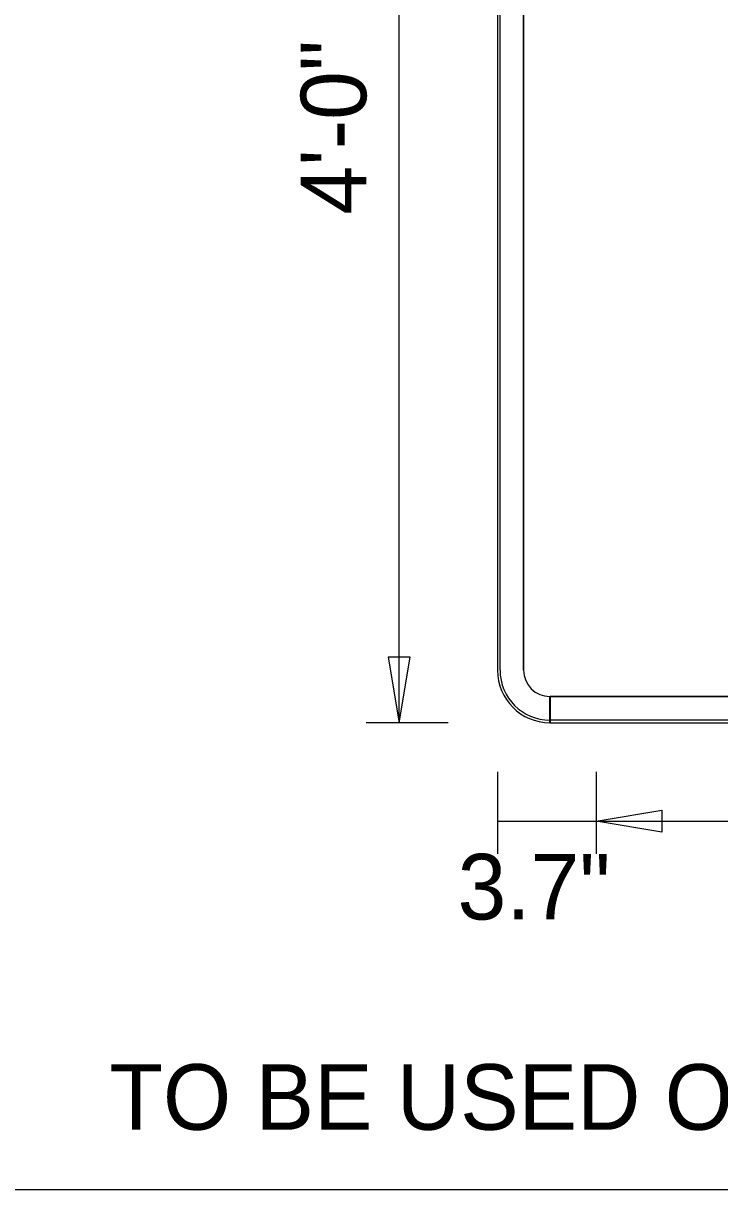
# Model space of a CAD drawing. Extents: x 17890628 to 17890844, y 17897693 to 17898000.
# Drawn here: x 17890806.88 to 17890813.96, y 17897976.3 to 17897988.15 of the extents above; entities that cross this region are included whole.
import ezdxf

# ---------------------------------------------------------------- set-up
doc = ezdxf.new("R2010")
doc.units = 0
for name, color, linetype in [('GSBWFill', 7, 'Continuous'), ('GSColorFill', 7, 'Continuous'), ('GSDims', 7, 'Continuous'), ('SheetLinesMisc2_dp', 7, 'Continuous')]:
    doc.layers.add(name, color=color, linetype=linetype)

msp = doc.modelspace()

# ---------------------------------------------------------------- linework, layer by layer
at = {"layer": 'GSBWFill'}
for p, q in [((17890811.698, 17897993.312), (17890811.698, 17897981.578)), ((17890811.698, 17897993.312), (17890811.698, 17897981.578)), ((17890811.698, 17897993.312), (17890811.698, 17897981.578)), ((17890811.965, 17897993.312), (17890811.965, 17897981.578)), ((17890811.965, 17897981.578), (17890811.965, 17897993.312)), ((17890811.965, 17897981.578), (17890811.965, 17897993.312)), ((17890812.232, 17897981.312), (17890821.832, 17897981.312)), ((17890812.232, 17897981.045), (17890812.232, 17897981.312)), ((17890812.232, 17897981.045), (17890812.232, 17897981.312)), ((17890821.832, 17897981.312), (17890812.234, 17897981.312)), ((17890812.234, 17897981.312), (17890812.234, 17897981.045)), ((17890821.832, 17897981.312), (17890812.234, 17897981.312)), ((17890812.234, 17897981.312), (17890812.234, 17897981.045)), ((17890812.232, 17897981.045), (17890821.832, 17897981.045)), ((17890812.234, 17897981.045), (17890821.832, 17897981.045)), ((17890812.234, 17897981.045), (17890821.832, 17897981.045))]:
    msp.add_line(p, q, dxfattribs=at)
for radius in [0.533, 0.533, 0.533, 0.267, 0.267, 0.267]:
    msp.add_arc((17890812.232, 17897981.578), radius, 180, 270, dxfattribs=at)
at = {"layer": 'GSColorFill'}
for p, q in [((17890811.698, 17897993.312), (17890811.698, 17897981.578)), ((17890811.698, 17897993.312), (17890811.698, 17897981.578)), ((17890811.698, 17897993.312), (17890811.698, 17897981.578)), ((17890811.725, 17897981.578), (17890811.725, 17897993.312)), ((17890811.965, 17897981.578), (17890811.965, 17897993.312)), ((17890812.232, 17897981.045), (17890812.232, 17897981.312)), ((17890821.832, 17897981.312), (17890812.234, 17897981.312)), ((17890812.234, 17897981.312), (17890812.234, 17897981.045)), ((17890812.232, 17897981.045), (17890812.232, 17897981.072)), ((17890821.832, 17897981.072), (17890812.232, 17897981.072)), ((17890812.232, 17897981.072), (17890812.232, 17897981.045)), ((17890812.232, 17897981.045), (17890821.832, 17897981.045)), ((17890812.232, 17897981.045), (17890821.832, 17897981.045)), ((17890812.234, 17897981.045), (17890821.832, 17897981.045))]:
    msp.add_line(p, q, dxfattribs=at)
for radius in [0.533, 0.533, 0.533, 0.507, 0.267]:
    msp.add_arc((17890812.232, 17897981.578), radius, 180, 270, dxfattribs=at)
at = {"layer": 'GSDims'}
for p, q in [((17890810.698, 17897981.045), (17890810.698, 17897993.846)), ((17890811.198, 17897981.045), (17890810.365, 17897981.045)), ((17890811.698, 17897980.545), (17890811.698, 17897979.712)), ((17890812.703, 17897980.545), (17890812.703, 17897979.712)), ((17890812.703, 17897980.545), (17890812.703, 17897979.712)), ((17890811.698, 17897980.045), (17890812.703, 17897980.045)), ((17890812.703, 17897980.045), (17890821.361, 17897980.045))]:
    msp.add_line(p, q, dxfattribs=at)
for points in [[(17890810.698, 17897981.045), (17890810.81, 17897981.712), (17890810.587, 17897981.712)], [(17890812.703, 17897980.045), (17890813.369, 17897980.156), (17890813.369, 17897979.934)]]:
    msp.add_lwpolyline(points, close=True, dxfattribs=at)
at = {"layer": 'SheetLinesMisc2_dp'}
msp.add_line((17890793.11, 17897976.3), (17890838.594, 17897976.3), dxfattribs=at)

# ---------------------------------------------------------------- texts
at = {"layer": 'GSDims'}
msp.add_text('4\'-0"', height=0.6667, rotation=90, dxfattribs=at).set_placement((17890810.365, 17897986.207))
for s, height, p in [('3.7"', 0.6667, (17890811.293, 17897979.045)), ('TO BE USED ON GUIDE SIGN PANELS AND POST INTERCHANGE SIGNING ', 0.66667, (17890807.753, 17897976.908))]:
    msp.add_text(s, height=height, dxfattribs=at).set_placement(p)

doc.saveas('drawing.dxf')
